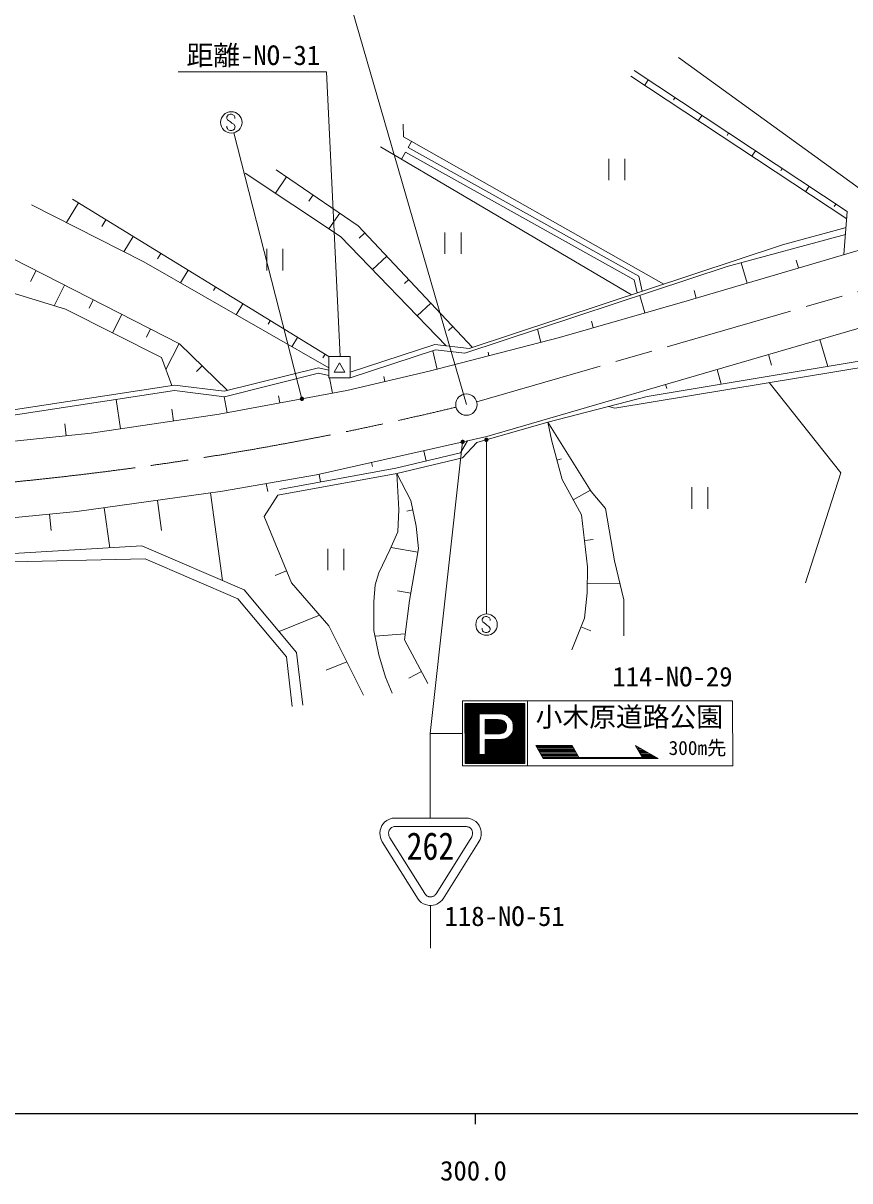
# Model space of a CAD drawing. Units: millimetres, scale not verified. Extents: x 40000 to 680000, y 20000 to 380000.
# Drawn here: x 325812 to 402975, y 198715 to 306797 of the extents above; entities that cross this region are included whole.
import ezdxf
from ezdxf.enums import TextEntityAlignment as Align

# ---------------------------------------------------------------- set-up
doc = ezdxf.new("R2010")
doc.units = ezdxf.units.MM
doc.header["$LTSCALE"] = 1000
doc.linetypes.add('CHAIN', pattern=[18.5, 12, -1.5, 3.5, -1.5])
for name, color, linetype, lineweight in [('M-BGD', 7, 'Continuous', 13), ('M-BMK', 2, 'CHAIN', 13), ('M-BMK-SRVR', 3, 'Continuous', 13), ('M-STR-HTXT', 7, 'Continuous', 13), ('M-STR-STRC', 7, 'Continuous', 13), ('M-TTL-BAND', 7, 'Continuous', 25)]:
    doc.layers.add(name, color=color, linetype=linetype, lineweight=lineweight)
doc.styles.add('ＭＳ ゴシック', font='')
doc.styles.get('ＭＳ ゴシック').set_extended_font_data('MS Gothic')

# ---------------------------------------------------------------- blocks, each defined once
blk = doc.blocks.new('filled_dot')
at = {"color": 0, "linetype": 'Continuous', "lineweight": -2, "const_width": 1.25}
blk.add_lwpolyline([(-0.625, 0, 1), (0.625, 0, 1)], format="xyb", close=True, dxfattribs=at)

msp = doc.modelspace()

# ---------------------------------------------------------------- linework, layer by layer
at = {"layer": 'M-BGD'}
for p, q in [((386979, 303598), (405880, 289900)), ((382523, 301862), (402680, 288516)), ((382854, 302363), (402734, 289200)), ((383825, 301000), (384156, 301501)), ((386517, 299632), (386657, 299845)), ((361328, 296174), (361282, 297364)), ((388828, 297688), (389159, 298188)), ((361328, 296174), (385604, 282431)), ((391520, 296320), (391660, 296532)), ((359175, 295256), (382585, 281433)), ((361741, 295186), (362061, 295759)), ((361741, 295186), (383278, 283164)), ((361134, 294099), (361497, 294749)), ((361497, 294749), (382840, 282836)), ((380470, 292132), (380470, 294132)), ((381970, 294132), (381970, 292132)), ((387791, 280885), (435143, 294822)), ((393830, 294376), (394162, 294876)), ((349415, 293118), (357090, 287885)), ((396523, 293008), (396663, 293220)), ((346526, 292786), (355435, 286891)), ((349354, 290915), (350399, 292447)), ((352475, 290166), (352877, 290757)), ((396250, 276122), (447763, 291069)), ((398833, 291063), (399165, 291564)), ((326584, 289828), (337078, 284508)), ((329852, 288171), (330981, 290010)), ((330414, 290358), (354342, 275662)), ((401525, 289695), (401666, 289907)), ((354358, 287604), (355356, 289067)), ((402734, 289200), (402419, 285191)), ((333146, 287802), (333538, 288440)), ((357090, 287885), (367747, 276527)), ((396699, 286099), (402617, 287706)), ((319582, 287473), (340407, 276873)), ((335222, 285449), (336094, 286870)), ((355435, 286891), (365284, 276679)), ((357172, 286720), (357710, 287224)), ((365186, 285248), (365186, 287248)), ((366686, 287248), (366686, 285248)), ((391527, 284073), (402567, 287070)), ((348563, 283714), (348562, 285714)), ((350062, 285714), (350063, 283714)), ((367458, 276432), (396699, 286099)), ((337078, 284508), (354342, 274608)), ((338349, 284809), (338650, 285300)), ((358430, 283786), (359762, 285036)), ((392830, 284427), (393387, 282532)), ((397966, 284683), (398184, 283944)), ((318750, 283462), (329775, 280094)), ((326491, 282667), (327012, 283691)), ((340485, 282554), (341207, 283730)), ((367037, 275977), (391527, 284073)), ((328713, 280419), (329686, 282330)), ((343571, 281846), (343763, 282160)), ((361420, 282478), (361815, 282849)), ((382840, 282836), (383119, 281609)), ((383278, 283164), (383596, 281767)), ((383368, 281376), (383835, 279749)), ((388434, 281849), (388641, 281129)), ((329775, 280094), (338735, 275588)), ((331961, 280187), (332359, 280969)), ((345692, 279568), (346320, 280589)), ((362595, 279467), (363868, 280661)), ((375878, 277465), (387791, 280885)), ((334158, 277890), (335033, 279608)), ((348683, 278706), (348876, 279019)), ((378856, 278972), (379029, 278370)), ((337314, 277476), (337706, 278247)), ((365526, 278103), (365921, 278473)), ((373812, 278217), (374126, 277009)), ((339142, 274454), (340380, 276886)), ((340407, 276873), (344873, 272503)), ((350900, 276582), (351432, 277449)), ((356342, 274221), (364242, 276797)), ((363709, 274301), (375878, 277465)), ((364242, 276797), (367458, 276432)), ((400912, 274753), (400181, 277266)), ((353796, 275566), (353989, 275879)), ((356343, 273695), (364294, 276288)), ((364047, 276207), (364452, 274474)), ((364294, 276288), (367037, 275977)), ((369100, 268219), (396250, 276122)), ((369205, 276065), (369287, 275751)), ((381050, 270845), (410643, 275762)), ((384061, 271953), (410497, 276346)), ((395673, 274863), (395380, 275868)), ((338735, 275588), (339675, 272966)), ((341996, 274275), (342517, 274808)), ((344561, 272425), (353373, 274622)), ((353373, 274622), (354342, 274405)), ((344592, 271917), (353379, 274108)), ((353379, 274108), (354342, 273893)), ((354409, 273686), (354676, 272253)), ((356023, 272505), (363709, 274301)), ((359472, 273812), (359583, 273337)), ((390978, 273103), (390579, 274471)), ((319420, 269852), (339937, 273006)), ((319491, 269357), (339944, 272501)), ((339937, 273006), (344561, 272425)), ((339944, 272501), (344592, 271917)), ((344110, 270280), (356023, 272505)), ((385890, 272690), (385779, 273074)), ((395430, 273234), (402148, 264809)), ((334494, 271663), (334895, 268928)), ((344568, 271911), (344846, 270418)), ((349635, 272010), (349761, 271336)), ((374798, 269537), (384061, 271953)), ((332154, 268525), (344110, 270280)), ((339682, 270746), (339842, 269654)), ((380433, 271007), (381050, 270845)), ((329714, 269393), (329830, 268283)), ((368173, 267650), (374798, 269537)), ((374798, 269537), (378833, 263067)), ((375152, 267757), (374798, 269537)), ((319002, 267155), (332154, 268525)), ((353188, 264614), (369100, 268219)), ((366630, 266683), (367293, 267810)), ((366817, 266213), (368173, 267650)), ((376132, 264180), (375152, 267757)), ((360597, 265241), (366630, 266683)), ((360699, 264752), (366817, 266213)), ((363420, 265916), (363201, 266883)), ((376072, 266109), (375637, 265990)), ((349740, 263265), (360597, 265241)), ((358411, 265396), (358325, 265778)), ((402148, 264809), (398839, 254531)), ((344411, 263096), (353188, 264614)), ((348638, 263061), (348510, 263805)), ((349599, 262731), (360699, 264752)), ((353557, 263960), (353436, 264657)), ((360699, 264752), (360866, 261385)), ((362007, 262234), (360699, 264752)), ((377922, 260907), (376132, 264180)), ((330835, 261197), (344411, 263096)), ((344433, 254754), (343288, 262939)), ((349599, 262731), (348308, 260737)), ((378761, 263183), (377157, 262306)), ((378833, 263067), (380183, 261481)), ((388219, 261466), (388219, 263466)), ((389719, 263467), (389719, 261467)), ((338730, 259431), (338337, 262246)), ((362506, 259834), (362007, 262234)), ((313091, 259486), (330835, 261197)), ((328425, 259446), (328279, 260951)), ((333906, 257826), (333385, 261554)), ((348308, 260737), (350857, 254532)), ((360866, 261385), (360779, 259307)), ((361614, 261241), (362189, 261360)), ((378498, 256047), (377922, 260907)), ((380183, 261481), (380995, 256588)), ((362711, 257756), (362506, 259834)), ((360779, 259307), (360048, 257638)), ((379026, 258596), (378207, 258499)), ((323852, 257229), (336887, 258003)), ((336887, 258003), (346451, 253885)), ((354254, 255732), (354253, 257732)), ((355753, 257732), (355754, 255732)), ((360048, 257638), (359024, 255471)), ((360132, 257831), (362657, 257422)), ((362536, 256673), (362711, 257756)), ((305994, 256074), (337211, 256775)), ((337211, 256775), (345837, 253061)), ((361864, 252896), (362536, 256673)), ((380995, 256588), (381874, 252943)), ((349338, 255243), (350388, 255674)), ((359024, 255471), (358673, 254359)), ((378465, 253617), (378498, 256047)), ((350857, 254532), (354342, 250523)), ((358673, 254359), (358556, 252778)), ((381513, 254438), (378476, 254479)), ((345837, 253061), (350378, 247633)), ((346451, 253885), (351337, 248045)), ((360751, 253802), (361986, 253582)), ((378195, 251255), (378465, 253617)), ((381874, 252943), (381875, 249602)), ((358556, 252778), (358557, 250085)), ((361397, 249237), (361864, 252896)), ((349710, 249990), (353464, 251533)), ((377015, 248284), (378195, 251255)), ((354342, 250523), (357593, 244054)), ((358557, 250085), (358997, 247831)), ((358656, 249580), (361466, 249774)), ((378795, 250076), (377872, 250442)), ((363594, 245140), (361397, 249237)), ((350378, 247633), (350920, 242998)), ((351337, 248045), (351913, 243114)), ((358997, 247831), (359642, 245753)), ((354100, 246388), (356023, 247178)), ((359642, 245753), (360257, 244260)), ((361826, 245642), (362990, 246266))]:
    msp.add_line(p, q, dxfattribs=at)
at = {"layer": 'M-BMK'}
msp.add_line((368148, 271456), (462302, 298643), dxfattribs=at)
msp.add_arc((295625, 562528), 300000, 264.89154, 283.60904, dxfattribs=at)
at = {"layer": 'M-BMK-SRVR'}
msp.add_circle((367185, 271188), 1000, dxfattribs=at)
at = {"layer": 'M-STR-HTXT'}
for p, q in [((350189, 330049), (367185, 271188)), ((354127, 302260), (340281, 302255)), ((355403, 275686), (354127, 302260)), ((356342, 275686), (354342, 275686)), ((354342, 275686), (354343, 273686)), ((356343, 273686), (356342, 275686)), ((354834, 274213), (355342, 275086)), ((355834, 274213), (355342, 275086)), ((354343, 273686), (356343, 273686)), ((355834, 274213), (354834, 274213))]:
    msp.add_line(p, q, dxfattribs=at)
at = {"layer": 'M-STR-STRC'}
for p, q in [((344957, 298225), (344833, 298040)), ((344833, 298040), (344836, 297909)), ((344836, 297909), (344899, 297780)), ((344899, 297780), (345155, 297598)), ((345149, 298291), (344957, 298225)), ((345270, 298288), (345149, 298291)), ((345155, 297598), (345284, 297467)), ((345521, 298170), (345270, 298288)), ((345284, 297467), (345463, 297351)), ((345463, 297351), (345589, 297151)), ((345584, 298038), (345521, 298170)), ((345584, 297909), (345584, 298038)), ((344836, 297061), (344834, 297182)), ((344876, 296958), (344836, 297061)), ((344960, 296848), (344876, 296958)), ((345147, 296787), (344960, 296848)), ((345281, 296787), (345147, 296787)), ((345381, 296816), (345281, 296787)), ((345524, 296908), (345381, 296816)), ((351828, 271722), (345490, 296560)), ((345584, 297040), (345524, 296908)), ((345589, 297151), (345584, 297040)), ((366834, 267706), (363813, 240490)), ((369050, 267900), (369055, 251644)), ((368777, 251341), (368653, 251157)), ((368653, 251157), (368656, 251025)), ((368656, 251025), (368719, 250896)), ((368719, 250896), (368975, 250714)), ((368969, 251407), (368777, 251341)), ((369090, 251404), (368969, 251407)), ((369340, 251286), (369090, 251404)), ((369404, 251154), (369340, 251286)), ((369404, 251025), (369404, 251154)), ((368656, 250177), (368653, 250298)), ((368696, 250074), (368656, 250177)), ((368780, 249964), (368696, 250074)), ((368967, 249903), (368780, 249964)), ((369101, 249903), (368967, 249903)), ((368975, 250714), (369104, 250583)), ((369201, 249932), (369101, 249903)), ((369104, 250583), (369283, 250467)), ((369344, 250025), (369201, 249932)), ((369283, 250467), (369409, 250267)), ((369404, 250156), (369344, 250025)), ((369409, 250267), (369404, 250156)), ((366812, 243531), (372892, 243533)), ((366812, 243531), (366814, 237451)), ((367052, 243291), (372652, 243293)), ((367052, 243291), (367054, 237691)), ((367052, 243211), (372652, 243213)), ((372652, 243293), (372654, 237693)), ((392037, 243540), (372892, 243533)), ((372892, 243533), (372894, 237453)), ((372894, 237453), (372892, 243533)), ((392039, 237460), (392037, 243540)), ((367052, 243131), (372652, 243133)), ((367052, 243051), (372652, 243053)), ((367052, 242971), (372652, 242973)), ((367052, 242891), (372652, 242893)), ((367052, 242811), (372652, 242813)), ((367052, 242731), (372652, 242733)), ((367052, 242651), (372652, 242653)), ((367052, 242571), (372652, 242573)), ((367052, 242491), (372652, 242493)), ((367052, 242411), (372652, 242413)), ((367052, 242331), (372652, 242333)), ((367052, 242331), (368378, 242332)), ((367052, 242251), (368378, 242252)), ((367052, 242171), (368378, 242172)), ((368378, 242310), (370170, 242311)), ((368378, 242310), (368379, 238526)), ((370170, 242311), (370410, 242306)), ((370410, 242306), (370557, 242286)), ((370557, 242286), (370704, 242262)), ((370704, 242262), (370838, 242211)), ((370752, 242253), (372652, 242253)), ((370838, 242211), (370961, 242151)), ((370917, 242173), (372652, 242173)), ((370961, 242151), (371068, 242088)), ((367052, 242091), (368378, 242092)), ((367052, 242011), (368378, 242012)), ((367052, 241931), (368378, 241932)), ((367053, 241851), (368378, 241852)), ((367053, 241771), (368378, 241772)), ((367053, 241691), (368378, 241692)), ((367053, 241611), (368378, 241612)), ((367053, 241531), (368378, 241532)), ((367053, 241451), (368378, 241452)), ((367053, 241371), (368379, 241372)), ((367053, 241291), (368379, 241292)), ((367053, 241211), (368379, 241212)), ((367053, 241131), (368379, 241132)), ((367053, 241051), (368379, 241052)), ((368929, 241786), (370165, 241786)), ((368930, 240445), (368929, 241786)), ((368930, 241706), (370569, 241706)), ((368930, 241626), (370698, 241626)), ((368930, 241546), (370777, 241546)), ((368930, 241466), (370841, 241466)), ((368930, 241386), (370887, 241386)), ((368930, 241306), (370917, 241306)), ((368930, 241226), (370933, 241226)), ((368930, 241146), (370942, 241146)), ((368930, 241066), (370937, 241066)), ((370165, 241786), (370291, 241770)), ((370291, 241770), (370371, 241759)), ((370371, 241759), (370446, 241739)), ((370446, 241739), (370537, 241715)), ((370537, 241715), (370589, 241691)), ((370589, 241691), (370640, 241663)), ((370640, 241663), (370696, 241628)), ((370696, 241628), (370739, 241592)), ((370739, 241592), (370775, 241548)), ((370775, 241548), (370819, 241505)), ((370894, 241374), (370819, 241505)), ((370914, 241314), (370894, 241374)), ((370934, 241223), (370914, 241314)), ((370930, 240997), (370938, 241073)), ((370942, 241144), (370934, 241223)), ((370938, 241073), (370942, 241144)), ((371062, 242093), (372652, 242093)), ((371068, 242088), (371160, 242017)), ((371160, 242017), (371235, 241949)), ((371164, 242013), (372652, 242013)), ((371235, 241949), (371311, 241870)), ((371251, 241933), (372652, 241933)), ((371311, 241870), (371366, 241799)), ((371324, 241853), (372653, 241853)), ((371366, 241799), (371418, 241715)), ((371401, 241773), (372653, 241773)), ((371418, 241715), (371465, 241616)), ((371432, 241693), (372653, 241693)), ((371465, 241616), (371509, 241509)), ((371467, 241613), (372653, 241613)), ((371509, 241509), (371533, 241414)), ((371523, 241453), (372653, 241453)), ((371533, 241414), (371557, 241303)), ((371557, 241303), (371565, 241192)), ((371559, 241293), (372653, 241293)), ((371563, 241213), (372653, 241213)), ((371564, 241533), (372653, 241533)), ((371565, 241373), (372653, 241373)), ((371565, 241192), (371565, 241089)), ((371565, 241133), (372653, 241133)), ((371565, 240930), (371565, 241089)), ((371565, 241053), (372653, 241053)), ((363813, 240490), (366813, 240491)), ((363813, 240490), (363816, 232588)), ((367053, 240971), (368379, 240972)), ((367053, 240891), (368379, 240892)), ((367053, 240811), (368379, 240812)), ((367053, 240731), (368379, 240732)), ((367053, 240651), (368379, 240652)), ((367053, 240571), (368379, 240572)), ((367053, 240491), (368379, 240492)), ((367053, 240411), (368379, 240412)), ((367053, 240331), (368379, 240332)), ((367053, 240251), (368379, 240252)), ((367053, 240171), (368379, 240172)), ((367053, 240091), (368379, 240092)), ((367053, 240011), (368379, 240012)), ((368930, 240986), (370927, 240986)), ((368930, 240906), (370907, 240906)), ((368930, 240826), (370885, 240826)), ((368930, 240746), (370848, 240746)), ((368930, 240666), (370798, 240666)), ((368930, 240586), (370712, 240586)), ((368930, 240506), (370544, 240506)), ((368930, 240445), (370072, 240446)), ((370072, 240446), (370236, 240450)), ((370236, 240450), (370351, 240458)), ((370351, 240458), (370454, 240477)), ((370375, 239930), (370502, 239942)), ((370454, 240477), (370565, 240513)), ((370502, 239942), (370617, 239958)), ((370565, 240513), (370637, 240541)), ((370617, 239958), (370728, 239982)), ((370637, 240541), (370716, 240589)), ((370716, 240589), (370787, 240656)), ((370728, 239982), (370839, 240017)), ((370787, 240656), (370831, 240712)), ((370831, 240712), (370871, 240791)), ((370839, 240017), (370966, 240069)), ((370871, 240791), (370894, 240850)), ((370872, 240013), (372653, 240013)), ((370894, 240850), (370910, 240922)), ((370910, 240922), (370930, 240997)), ((370966, 240069), (371069, 240125)), ((371069, 240125), (371164, 240188)), ((371073, 240093), (372653, 240093)), ((371141, 240173), (372653, 240173)), ((371164, 240188), (371240, 240263)), ((371240, 240263), (371319, 240351)), ((371261, 240253), (372653, 240253)), ((371309, 240333), (372653, 240333)), ((371319, 240351), (371402, 240458)), ((371375, 240413), (372653, 240413)), ((371402, 240458), (371458, 240573)), ((371448, 240493), (372653, 240493)), ((371458, 240573), (371517, 240700)), ((371492, 240573), (372653, 240573)), ((371517, 240700), (371549, 240819)), ((371533, 240733), (372653, 240733)), ((371549, 240819), (371565, 240930)), ((371554, 240653), (372653, 240653)), ((371565, 240973), (372653, 240973)), ((371570, 240813), (372653, 240813)), ((371608, 240893), (372653, 240893)), ((367053, 239931), (368379, 239932)), ((367053, 239851), (368379, 239852)), ((367053, 239771), (368379, 239772)), ((367053, 239691), (368379, 239692)), ((367053, 239611), (368379, 239612)), ((367053, 239531), (368379, 239532)), ((367053, 239451), (368379, 239452)), ((367053, 239371), (368379, 239372)), ((367053, 239291), (368379, 239292)), ((367053, 239211), (368379, 239212)), ((367053, 239131), (368379, 239132)), ((367053, 239051), (368379, 239052)), ((367053, 238971), (368379, 238972)), ((367054, 238891), (368379, 238892)), ((368930, 239930), (370137, 239930)), ((368931, 238527), (368930, 239930)), ((368930, 239852), (372653, 239853)), ((368930, 239772), (372653, 239773)), ((368930, 239692), (372653, 239693)), ((368930, 239612), (372653, 239613)), ((368930, 239532), (372653, 239533)), ((368930, 239452), (372653, 239453)), ((368930, 239372), (372653, 239373)), ((368930, 239292), (372653, 239293)), ((368930, 239212), (372653, 239213)), ((368930, 239132), (372653, 239133)), ((368930, 239052), (372653, 239053)), ((368930, 238972), (372653, 238973)), ((368930, 238892), (372654, 238893)), ((370137, 239930), (370375, 239930)), ((370575, 239932), (372653, 239933)), ((373652, 239358), (377046, 239359)), ((374361, 238131), (373652, 239358)), ((373710, 239258), (377103, 239259)), ((373768, 239158), (377161, 239159)), ((373825, 239058), (377219, 239059)), ((373883, 238958), (377277, 238959)), ((377755, 238132), (377046, 239359)), ((385084, 238134), (382957, 239361)), ((382957, 239361), (383609, 238234)), ((383089, 239134), (383352, 239134)), ((383146, 239034), (383525, 239034)), ((383204, 238934), (383698, 238934)), ((367054, 238811), (368379, 238812)), ((367054, 238731), (368379, 238732)), ((367054, 238651), (368379, 238652)), ((367054, 238571), (368379, 238572)), ((367054, 238491), (372654, 238493)), ((367054, 238411), (372654, 238413)), ((367054, 238331), (372654, 238333)), ((367054, 238251), (372654, 238253)), ((367054, 238171), (372654, 238173)), ((367054, 238091), (372654, 238093)), ((367054, 238011), (372654, 238013)), ((367054, 237931), (372654, 237933)), ((367054, 237851), (372654, 237853)), ((368379, 238526), (368931, 238527)), ((368930, 238812), (372654, 238813)), ((368931, 238732), (372654, 238733)), ((368931, 238652), (372654, 238653)), ((368931, 238572), (372654, 238573)), ((373941, 238858), (377335, 238859)), ((373999, 238758), (377392, 238759)), ((374056, 238658), (377450, 238659)), ((374114, 238558), (377508, 238559)), ((374172, 238458), (377566, 238459)), ((374230, 238358), (377623, 238360)), ((374304, 238231), (384911, 238234)), ((374361, 238131), (385084, 238134)), ((383262, 238834), (383871, 238834)), ((383320, 238734), (384044, 238734)), ((383377, 238634), (384218, 238634)), ((383435, 238534), (384391, 238534)), ((383493, 238434), (384564, 238434)), ((383551, 238334), (384737, 238334)), ((366814, 237451), (372894, 237453)), ((367054, 237771), (372654, 237773)), ((367054, 237691), (372654, 237693)), ((392039, 237460), (372894, 237453)), ((359765, 232371), (359997, 232496)), ((360266, 232565), (359997, 232496)), ((360266, 232565), (360875, 232587)), ((360875, 232587), (366945, 232589)), ((366945, 232589), (367387, 232583)), ((367387, 232583), (367674, 232491)), ((367674, 232491), (367862, 232400)), ((367862, 232400), (368063, 232263)), ((359148, 231446), (359111, 231189)), ((359185, 231613), (359148, 231446)), ((359292, 231886), (359185, 231613)), ((359531, 232196), (359292, 231886)), ((359531, 232196), (359765, 232371)), ((359924, 231222), (359936, 231302)), ((359936, 231302), (359953, 231380)), ((359953, 231380), (359979, 231446)), ((359979, 231446), (360024, 231526)), ((360024, 231526), (360073, 231589)), ((360073, 231589), (360128, 231643)), ((360128, 231643), (360196, 231695)), ((360196, 231695), (360276, 231738)), ((360276, 231738), (360351, 231761)), ((360351, 231761), (360448, 231786)), ((360448, 231786), (360592, 231787)), ((360592, 231787), (367121, 231789)), ((367121, 231789), (367204, 231787)), ((367204, 231787), (367270, 231779)), ((367270, 231779), (367319, 231764)), ((367319, 231764), (367377, 231746)), ((367377, 231746), (367432, 231719)), ((367432, 231719), (367481, 231693)), ((367481, 231693), (367524, 231662)), ((367524, 231662), (367563, 231635)), ((367563, 231635), (367590, 231610)), ((367590, 231610), (367627, 231571)), ((367627, 231571), (367656, 231532)), ((367656, 231532), (367679, 231500)), ((367679, 231500), (367695, 231471)), ((367695, 231471), (367720, 231420)), ((367720, 231420), (367734, 231376)), ((367734, 231376), (367750, 231313)), ((367750, 231313), (367763, 231253)), ((368063, 232263), (368214, 232123)), ((368214, 232123), (368308, 231997)), ((368308, 231997), (368381, 231889)), ((368381, 231889), (368482, 231681)), ((368482, 231681), (368530, 231494)), ((368530, 231494), (368572, 231290)), ((359111, 231189), (359139, 230942)), ((359139, 230942), (359176, 230762)), ((359176, 230762), (359238, 230578)), ((359238, 230578), (359335, 230370)), ((359335, 230370), (362685, 225014)), ((359921, 231145), (359924, 231222)), ((359930, 231067), (359921, 231145)), ((359950, 230970), (359930, 231067)), ((359982, 230875), (359950, 230970)), ((360039, 230753), (359982, 230875)), ((360039, 230753), (363297, 225543)), ((367532, 230579), (364372, 225519)), ((368281, 230267), (365016, 225039)), ((367594, 230679), (367532, 230579)), ((367687, 230847), (367594, 230679)), ((367720, 230914), (367687, 230847)), ((367738, 230976), (367720, 230914)), ((367751, 231044), (367738, 230976)), ((367761, 231107), (367751, 231044)), ((367765, 231181), (367761, 231107)), ((367763, 231253), (367765, 231181)), ((368457, 230588), (368281, 230267)), ((368517, 230789), (368457, 230588)), ((368556, 231003), (368517, 230789)), ((368572, 231290), (368556, 231003)), ((362685, 225014), (362808, 224872)), ((362808, 224872), (362971, 224716)), ((363297, 225543), (363329, 225496)), ((363329, 225496), (363348, 225470)), ((363348, 225470), (363375, 225439)), ((363375, 225439), (363401, 225412)), ((363401, 225412), (363435, 225380)), ((363435, 225380), (363464, 225354)), ((363464, 225354), (363495, 225331)), ((363495, 225331), (363532, 225308)), ((363532, 225308), (363568, 225289)), ((363568, 225289), (363609, 225272)), ((363609, 225272), (363644, 225257)), ((363644, 225257), (363686, 225245)), ((363686, 225245), (363722, 225234)), ((363722, 225234), (363767, 225230)), ((363767, 225230), (363813, 225227)), ((363813, 225227), (363873, 225226)), ((363873, 225226), (363930, 225231)), ((363930, 225231), (363972, 225239)), ((363972, 225239), (364025, 225253)), ((364025, 225253), (364066, 225268)), ((364066, 225268), (364107, 225288)), ((364107, 225288), (364138, 225307)), ((364138, 225307), (364177, 225333)), ((364177, 225333), (364226, 225370)), ((364226, 225370), (364277, 225416)), ((364277, 225416), (364311, 225449)), ((364311, 225449), (364372, 225519)), ((364739, 224754), (364878, 224883)), ((365016, 225039), (364878, 224883)), ((362971, 224716), (363180, 224585)), ((363180, 224585), (363376, 224502)), ((363376, 224502), (363574, 224444)), ((363574, 224444), (363746, 224429)), ((363746, 224429), (363903, 224425)), ((363818, 224374), (363820, 220435)), ((363903, 224425), (364085, 224443)), ((364085, 224443), (364258, 224487)), ((364258, 224487), (364429, 224548)), ((364429, 224548), (364614, 224660)), ((364614, 224660), (364739, 224754))]:
    msp.add_line(p, q, dxfattribs=at)
for centre in [(345241, 297528), (369061, 250644)]:
    msp.add_circle(centre, 1000, dxfattribs=at)
at = {"layer": 'M-TTL-BAND'}
for p, q in [((40000, 205000), (579000, 205000)), ((368000, 205000), (368000, 204000))]:
    msp.add_line(p, q, dxfattribs=at)

# ---------------------------------------------------------------- block references
at = {"layer": 'M-STR-STRC', "xscale": 160, "yscale": 160}
for p, rotation in [((351828, 271722), 104.3), ((369050, 267900), 270), ((366834, 267706), 263.7)]:
    msp.add_blockref('filled_dot', p, dxfattribs=dict(at, rotation=rotation))

# ---------------------------------------------------------------- texts
at = {"layer": 'M-STR-HTXT', "style": 'ＭＳ ゴシック'}
msp.add_text('距離-NO-31', height=1833, rotation=0.019, dxfattribs=at).set_placement((341055, 303799), align=Align.MIDDLE_LEFT)
at = {"layer": 'M-STR-STRC', "style": 'ＭＳ ゴシック'}
for s, height, p in [('114-NO-29', 1833, (380809, 244319)), ('小木原道路公園', 1833, (373643, 240564)), ('300m先', 1320, (386057, 238075)), ('118-NO-51', 1833, (365140, 221954))]:
    msp.add_text(s, height=height, rotation=0.019, dxfattribs=at).set_placement(p, align=Align.BOTTOM_LEFT)
at = {"layer": 'M-STR-STRC', "style": 'ＭＳ ゴシック', "width": 0.85}
msp.add_text('262', height=2566, rotation=0.019, dxfattribs=at).set_placement((361601, 227917), align=Align.BOTTOM_LEFT)
at = {"layer": 'M-TTL-BAND', "style": 'ＭＳ ゴシック'}
msp.add_text('300.0', height=1833, dxfattribs=at).set_placement((367844, 198195), align=Align.BOTTOM_CENTER)

doc.saveas('drawing.dxf')
